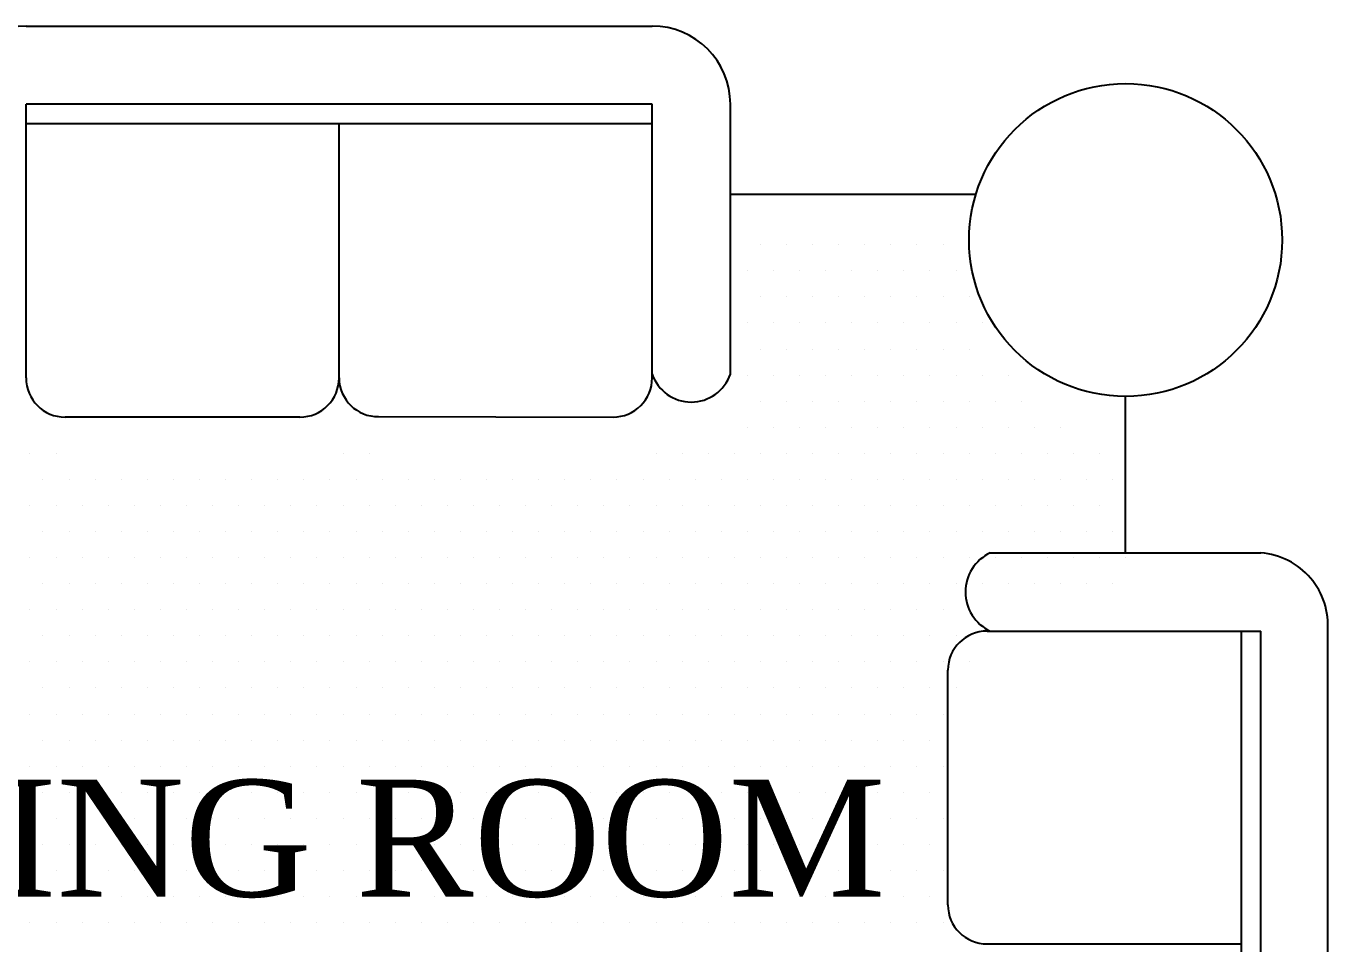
# Model space of a CAD drawing. Header units: inches. Extents: x 244 to 65245, y -2247 to 11745.
# Drawn here: x 63331.2 to 63409.1, y 10380 to 10435 of the extents above; entities that cross this region are included whole.
import ezdxf

# ---------------------------------------------------------------- set-up
doc = ezdxf.new("R2010")
doc.units = ezdxf.units.IN
doc.header["$MEASUREMENT"] = 0
doc.layers.add('Furniture', color=32, linetype='Continuous')
doc.layers.add('hatch', color=12, linetype='Continuous', lineweight=9)
doc.layers.add('TEXT', color=5, linetype='Continuous', lineweight=20)
doc.styles.add('NAVARAJ', font='times.ttf', dxfattribs={"height": 9})

# ---------------------------------------------------------------- blocks, each defined once
blk = doc.blocks.new('*X46')
at = {"color": 0}
for p, q in [((12725, 7050), (12725, 7050)), ((12775, 7050), (12775, 7050)), ((12825, 7050), (12825, 7050)), ((12875, 7050), (12875, 7050)), ((12925, 7050), (12925, 7050)), ((12975, 7050), (12975, 7050)), ((13025, 7050), (13025, 7050)), ((13075, 7050), (13075, 7050)), ((13125, 7050), (13125, 7050)), ((12700, 7000), (12700, 7000)), ((12750, 7000), (12750, 7000)), ((12800, 7000), (12800, 7000)), ((12850, 7000), (12850, 7000)), ((12900, 7000), (12900, 7000)), ((12950, 7000), (12950, 7000)), ((13000, 7000), (13000, 7000)), ((13050, 7000), (13050, 7000)), ((13100, 7000), (13100, 7000)), ((12725, 6950), (12725, 6950)), ((12775, 6950), (12775, 6950)), ((12825, 6950), (12825, 6950)), ((12875, 6950), (12875, 6950)), ((12925, 6950), (12925, 6950)), ((12975, 6950), (12975, 6950)), ((13025, 6950), (13025, 6950)), ((13075, 6950), (13075, 6950)), ((13125, 6950), (13125, 6950)), ((12700, 6900), (12700, 6900)), ((12750, 6900), (12750, 6900)), ((12800, 6900), (12800, 6900)), ((12850, 6900), (12850, 6900)), ((12900, 6900), (12900, 6900)), ((12950, 6900), (12950, 6900)), ((13000, 6900), (13000, 6900)), ((13050, 6900), (13050, 6900)), ((13100, 6900), (13100, 6900)), ((13150, 6900), (13150, 6900)), ((12725, 6850), (12725, 6850)), ((12775, 6850), (12775, 6850)), ((12825, 6850), (12825, 6850)), ((12875, 6850), (12875, 6850)), ((12925, 6850), (12925, 6850)), ((12975, 6850), (12975, 6850)), ((13025, 6850), (13025, 6850)), ((13075, 6850), (13075, 6850)), ((13125, 6850), (13125, 6850)), ((12700, 6800), (12700, 6800)), ((12750, 6800), (12750, 6800)), ((12800, 6800), (12800, 6800)), ((12850, 6800), (12850, 6800)), ((12900, 6800), (12900, 6800)), ((12950, 6800), (12950, 6800)), ((13000, 6800), (13000, 6800)), ((13050, 6800), (13050, 6800)), ((13100, 6800), (13100, 6800)), ((13150, 6800), (13150, 6800)), ((13200, 6800), (13200, 6800)), ((12725, 6750), (12725, 6750)), ((12775, 6750), (12775, 6750)), ((12825, 6750), (12825, 6750)), ((12875, 6750), (12875, 6750)), ((12925, 6750), (12925, 6750)), ((12975, 6750), (12975, 6750)), ((13025, 6750), (13025, 6750)), ((13075, 6750), (13075, 6750)), ((13125, 6750), (13125, 6750)), ((13175, 6750), (13175, 6750)), ((13225, 6750), (13225, 6750)), ((12700, 6700), (12700, 6700)), ((12750, 6700), (12750, 6700)), ((12800, 6700), (12800, 6700)), ((12850, 6700), (12850, 6700)), ((12900, 6700), (12900, 6700)), ((12950, 6700), (12950, 6700)), ((13000, 6700), (13000, 6700)), ((13050, 6700), (13050, 6700)), ((13100, 6700), (13100, 6700)), ((13150, 6700), (13150, 6700)), ((13200, 6700), (13200, 6700)), ((13250, 6700), (13250, 6700)), ((13300, 6700), (13300, 6700)), ((11325, 6650), (11325, 6650)), ((11375, 6650), (11375, 6650)), ((11925, 6650), (11925, 6650)), ((11975, 6650), (11975, 6650)), ((12525, 6650), (12525, 6650)), ((12575, 6650), (12575, 6650)), ((12625, 6650), (12625, 6650)), ((12675, 6650), (12675, 6650)), ((12725, 6650), (12725, 6650)), ((12775, 6650), (12775, 6650)), ((12825, 6650), (12825, 6650)), ((12875, 6650), (12875, 6650)), ((12925, 6650), (12925, 6650)), ((12975, 6650), (12975, 6650)), ((13025, 6650), (13025, 6650)), ((13075, 6650), (13075, 6650)), ((13125, 6650), (13125, 6650)), ((13175, 6650), (13175, 6650)), ((13225, 6650), (13225, 6650)), ((13275, 6650), (13275, 6650)), ((13325, 6650), (13325, 6650)), ((13375, 6650), (13375, 6650)), ((13425, 6650), (13425, 6650)), ((11350, 6600), (11350, 6600)), ((11400, 6600), (11400, 6600)), ((11450, 6600), (11450, 6600)), ((11500, 6600), (11500, 6600)), ((11550, 6600), (11550, 6600)), ((11600, 6600), (11600, 6600)), ((11650, 6600), (11650, 6600)), ((11700, 6600), (11700, 6600)), ((11750, 6600), (11750, 6600)), ((11800, 6600), (11800, 6600)), ((11850, 6600), (11850, 6600)), ((11900, 6600), (11900, 6600)), ((11950, 6600), (11950, 6600)), ((12000, 6600), (12000, 6600)), ((12050, 6600), (12050, 6600)), ((12100, 6600), (12100, 6600)), ((12150, 6600), (12150, 6600)), ((12200, 6600), (12200, 6600)), ((12250, 6600), (12250, 6600)), ((12300, 6600), (12300, 6600)), ((12350, 6600), (12350, 6600)), ((12400, 6600), (12400, 6600)), ((12450, 6600), (12450, 6600)), ((12500, 6600), (12500, 6600)), ((12550, 6600), (12550, 6600)), ((12600, 6600), (12600, 6600)), ((12650, 6600), (12650, 6600)), ((12700, 6600), (12700, 6600)), ((12750, 6600), (12750, 6600)), ((12800, 6600), (12800, 6600)), ((12850, 6600), (12850, 6600)), ((12900, 6600), (12900, 6600)), ((12950, 6600), (12950, 6600)), ((13000, 6600), (13000, 6600)), ((13050, 6600), (13050, 6600)), ((13100, 6600), (13100, 6600)), ((13150, 6600), (13150, 6600)), ((13200, 6600), (13200, 6600)), ((13250, 6600), (13250, 6600)), ((13300, 6600), (13300, 6600)), ((13350, 6600), (13350, 6600)), ((13400, 6600), (13400, 6600)), ((11325, 6550), (11325, 6550)), ((11375, 6550), (11375, 6550)), ((11425, 6550), (11425, 6550)), ((11475, 6550), (11475, 6550)), ((11525, 6550), (11525, 6550)), ((11575, 6550), (11575, 6550)), ((11625, 6550), (11625, 6550)), ((11675, 6550), (11675, 6550)), ((11725, 6550), (11725, 6550)), ((11775, 6550), (11775, 6550)), ((11825, 6550), (11825, 6550)), ((11875, 6550), (11875, 6550)), ((11925, 6550), (11925, 6550)), ((11975, 6550), (11975, 6550)), ((12025, 6550), (12025, 6550)), ((12075, 6550), (12075, 6550)), ((12125, 6550), (12125, 6550)), ((12175, 6550), (12175, 6550)), ((12225, 6550), (12225, 6550)), ((12275, 6550), (12275, 6550)), ((12325, 6550), (12325, 6550)), ((12375, 6550), (12375, 6550)), ((12425, 6550), (12425, 6550)), ((12475, 6550), (12475, 6550)), ((12525, 6550), (12525, 6550)), ((12575, 6550), (12575, 6550)), ((12625, 6550), (12625, 6550)), ((12675, 6550), (12675, 6550)), ((12725, 6550), (12725, 6550)), ((12775, 6550), (12775, 6550)), ((12825, 6550), (12825, 6550)), ((12875, 6550), (12875, 6550)), ((12925, 6550), (12925, 6550)), ((12975, 6550), (12975, 6550)), ((13025, 6550), (13025, 6550)), ((13075, 6550), (13075, 6550)), ((13125, 6550), (13125, 6550)), ((13175, 6550), (13175, 6550)), ((13225, 6550), (13225, 6550)), ((13275, 6550), (13275, 6550)), ((13325, 6550), (13325, 6550)), ((13375, 6550), (13375, 6550)), ((13425, 6550), (13425, 6550)), ((11350, 6500), (11350, 6500)), ((11400, 6500), (11400, 6500)), ((11450, 6500), (11450, 6500)), ((11500, 6500), (11500, 6500)), ((11550, 6500), (11550, 6500)), ((11600, 6500), (11600, 6500)), ((11650, 6500), (11650, 6500)), ((11700, 6500), (11700, 6500)), ((11750, 6500), (11750, 6500)), ((11800, 6500), (11800, 6500)), ((11850, 6500), (11850, 6500)), ((11900, 6500), (11900, 6500)), ((11950, 6500), (11950, 6500)), ((12000, 6500), (12000, 6500)), ((12050, 6500), (12050, 6500)), ((12100, 6500), (12100, 6500)), ((12150, 6500), (12150, 6500)), ((12200, 6500), (12200, 6500)), ((12250, 6500), (12250, 6500)), ((12300, 6500), (12300, 6500)), ((12350, 6500), (12350, 6500)), ((12400, 6500), (12400, 6500)), ((12450, 6500), (12450, 6500)), ((12500, 6500), (12500, 6500)), ((12550, 6500), (12550, 6500)), ((12600, 6500), (12600, 6500)), ((12650, 6500), (12650, 6500)), ((12700, 6500), (12700, 6500)), ((12750, 6500), (12750, 6500)), ((12800, 6500), (12800, 6500)), ((12850, 6500), (12850, 6500)), ((12900, 6500), (12900, 6500)), ((12950, 6500), (12950, 6500)), ((13000, 6500), (13000, 6500)), ((13050, 6500), (13050, 6500)), ((13100, 6500), (13100, 6500)), ((13150, 6500), (13150, 6500)), ((13200, 6500), (13200, 6500)), ((13250, 6500), (13250, 6500)), ((13300, 6500), (13300, 6500)), ((13350, 6500), (13350, 6500)), ((13400, 6500), (13400, 6500)), ((11325, 6450), (11325, 6450)), ((11375, 6450), (11375, 6450)), ((11425, 6450), (11425, 6450)), ((11475, 6450), (11475, 6450)), ((11525, 6450), (11525, 6450)), ((11575, 6450), (11575, 6450)), ((11625, 6450), (11625, 6450)), ((11675, 6450), (11675, 6450)), ((11725, 6450), (11725, 6450)), ((11775, 6450), (11775, 6450)), ((11825, 6450), (11825, 6450)), ((11875, 6450), (11875, 6450)), ((11925, 6450), (11925, 6450)), ((11975, 6450), (11975, 6450)), ((12025, 6450), (12025, 6450)), ((12075, 6450), (12075, 6450)), ((12125, 6450), (12125, 6450)), ((12175, 6450), (12175, 6450)), ((12225, 6450), (12225, 6450)), ((12275, 6450), (12275, 6450)), ((12325, 6450), (12325, 6450)), ((12375, 6450), (12375, 6450)), ((12425, 6450), (12425, 6450)), ((12475, 6450), (12475, 6450)), ((12525, 6450), (12525, 6450)), ((12575, 6450), (12575, 6450)), ((12625, 6450), (12625, 6450)), ((12675, 6450), (12675, 6450)), ((12725, 6450), (12725, 6450)), ((12775, 6450), (12775, 6450)), ((12825, 6450), (12825, 6450)), ((12875, 6450), (12875, 6450)), ((12925, 6450), (12925, 6450)), ((12975, 6450), (12975, 6450)), ((13025, 6450), (13025, 6450)), ((13075, 6450), (13075, 6450)), ((13125, 6450), (13125, 6450)), ((13175, 6450), (13175, 6450)), ((13225, 6450), (13225, 6450)), ((13275, 6450), (13275, 6450)), ((13325, 6450), (13325, 6450)), ((13375, 6450), (13375, 6450)), ((13425, 6450), (13425, 6450)), ((11350, 6400), (11350, 6400)), ((11400, 6400), (11400, 6400)), ((11450, 6400), (11450, 6400)), ((11500, 6400), (11500, 6400)), ((11550, 6400), (11550, 6400)), ((11600, 6400), (11600, 6400)), ((11650, 6400), (11650, 6400)), ((11700, 6400), (11700, 6400)), ((11750, 6400), (11750, 6400)), ((11800, 6400), (11800, 6400)), ((11850, 6400), (11850, 6400)), ((11900, 6400), (11900, 6400)), ((11950, 6400), (11950, 6400)), ((12000, 6400), (12000, 6400)), ((12050, 6400), (12050, 6400)), ((12100, 6400), (12100, 6400)), ((12150, 6400), (12150, 6400)), ((12200, 6400), (12200, 6400)), ((12250, 6400), (12250, 6400)), ((12300, 6400), (12300, 6400)), ((12350, 6400), (12350, 6400)), ((12400, 6400), (12400, 6400)), ((12450, 6400), (12450, 6400)), ((12500, 6400), (12500, 6400)), ((12550, 6400), (12550, 6400)), ((12600, 6400), (12600, 6400)), ((12650, 6400), (12650, 6400)), ((12700, 6400), (12700, 6400)), ((12750, 6400), (12750, 6400)), ((12800, 6400), (12800, 6400)), ((12850, 6400), (12850, 6400)), ((12900, 6400), (12900, 6400)), ((12950, 6400), (12950, 6400)), ((13000, 6400), (13000, 6400)), ((13050, 6400), (13050, 6400)), ((13100, 6400), (13100, 6400)), ((13150, 6400), (13150, 6400)), ((13200, 6400), (13200, 6400)), ((13250, 6400), (13250, 6400)), ((13300, 6400), (13300, 6400)), ((13350, 6400), (13350, 6400)), ((13400, 6400), (13400, 6400)), ((11325, 6350), (11325, 6350)), ((11375, 6350), (11375, 6350)), ((11425, 6350), (11425, 6350)), ((11475, 6350), (11475, 6350)), ((11525, 6350), (11525, 6350)), ((11575, 6350), (11575, 6350)), ((11625, 6350), (11625, 6350)), ((11675, 6350), (11675, 6350)), ((11725, 6350), (11725, 6350)), ((11775, 6350), (11775, 6350)), ((11825, 6350), (11825, 6350)), ((11875, 6350), (11875, 6350)), ((11925, 6350), (11925, 6350)), ((11975, 6350), (11975, 6350)), ((12025, 6350), (12025, 6350)), ((12075, 6350), (12075, 6350)), ((12125, 6350), (12125, 6350)), ((12175, 6350), (12175, 6350)), ((12225, 6350), (12225, 6350)), ((12275, 6350), (12275, 6350)), ((12325, 6350), (12325, 6350)), ((12375, 6350), (12375, 6350)), ((12425, 6350), (12425, 6350)), ((12475, 6350), (12475, 6350)), ((12525, 6350), (12525, 6350)), ((12575, 6350), (12575, 6350)), ((12625, 6350), (12625, 6350)), ((12675, 6350), (12675, 6350)), ((12725, 6350), (12725, 6350)), ((12775, 6350), (12775, 6350)), ((12825, 6350), (12825, 6350)), ((12875, 6350), (12875, 6350)), ((12925, 6350), (12925, 6350)), ((12975, 6350), (12975, 6350)), ((13025, 6350), (13025, 6350)), ((13075, 6350), (13075, 6350)), ((13125, 6350), (13125, 6350)), ((11350, 6300), (11350, 6300)), ((11400, 6300), (11400, 6300)), ((11450, 6300), (11450, 6300)), ((11500, 6300), (11500, 6300)), ((11550, 6300), (11550, 6300)), ((11600, 6300), (11600, 6300)), ((11650, 6300), (11650, 6300)), ((11700, 6300), (11700, 6300)), ((11750, 6300), (11750, 6300)), ((11800, 6300), (11800, 6300)), ((11850, 6300), (11850, 6300)), ((11900, 6300), (11900, 6300)), ((11950, 6300), (11950, 6300)), ((12000, 6300), (12000, 6300)), ((12050, 6300), (12050, 6300)), ((12100, 6300), (12100, 6300)), ((12150, 6300), (12150, 6300)), ((12200, 6300), (12200, 6300)), ((12250, 6300), (12250, 6300)), ((12300, 6300), (12300, 6300)), ((12350, 6300), (12350, 6300)), ((12400, 6300), (12400, 6300)), ((12450, 6300), (12450, 6300)), ((12500, 6300), (12500, 6300)), ((12550, 6300), (12550, 6300)), ((12600, 6300), (12600, 6300)), ((12650, 6300), (12650, 6300)), ((12700, 6300), (12700, 6300)), ((12750, 6300), (12750, 6300)), ((12800, 6300), (12800, 6300)), ((12850, 6300), (12850, 6300)), ((12900, 6300), (12900, 6300)), ((12950, 6300), (12950, 6300)), ((13000, 6300), (13000, 6300)), ((13050, 6300), (13050, 6300)), ((13100, 6300), (13100, 6300)), ((11325, 6250), (11325, 6250)), ((11375, 6250), (11375, 6250)), ((11425, 6250), (11425, 6250)), ((11475, 6250), (11475, 6250)), ((11525, 6250), (11525, 6250)), ((11575, 6250), (11575, 6250)), ((11625, 6250), (11625, 6250)), ((11675, 6250), (11675, 6250)), ((11725, 6250), (11725, 6250)), ((11775, 6250), (11775, 6250)), ((11825, 6250), (11825, 6250)), ((11875, 6250), (11875, 6250)), ((11925, 6250), (11925, 6250)), ((11975, 6250), (11975, 6250)), ((12025, 6250), (12025, 6250)), ((12075, 6250), (12075, 6250)), ((12125, 6250), (12125, 6250)), ((12175, 6250), (12175, 6250)), ((12225, 6250), (12225, 6250)), ((12275, 6250), (12275, 6250)), ((12325, 6250), (12325, 6250)), ((12375, 6250), (12375, 6250)), ((12425, 6250), (12425, 6250)), ((12475, 6250), (12475, 6250)), ((12525, 6250), (12525, 6250)), ((12575, 6250), (12575, 6250)), ((12625, 6250), (12625, 6250)), ((12675, 6250), (12675, 6250)), ((12725, 6250), (12725, 6250)), ((12775, 6250), (12775, 6250)), ((12825, 6250), (12825, 6250)), ((12875, 6250), (12875, 6250)), ((12925, 6250), (12925, 6250)), ((12975, 6250), (12975, 6250)), ((13025, 6250), (13025, 6250)), ((13075, 6250), (13075, 6250)), ((13125, 6250), (13125, 6250)), ((11350, 6200), (11350, 6200)), ((11400, 6200), (11400, 6200)), ((11450, 6200), (11450, 6200)), ((11500, 6200), (11500, 6200)), ((11550, 6200), (11550, 6200)), ((11600, 6200), (11600, 6200)), ((11650, 6200), (11650, 6200)), ((11700, 6200), (11700, 6200)), ((11750, 6200), (11750, 6200)), ((11800, 6200), (11800, 6200)), ((11850, 6200), (11850, 6200)), ((11900, 6200), (11900, 6200)), ((11950, 6200), (11950, 6200)), ((12000, 6200), (12000, 6200)), ((12050, 6200), (12050, 6200)), ((12100, 6200), (12100, 6200)), ((12150, 6200), (12150, 6200)), ((12200, 6200), (12200, 6200)), ((12250, 6200), (12250, 6200)), ((12300, 6200), (12300, 6200)), ((12350, 6200), (12350, 6200)), ((12400, 6200), (12400, 6200)), ((12450, 6200), (12450, 6200)), ((12500, 6200), (12500, 6200)), ((12550, 6200), (12550, 6200)), ((12600, 6200), (12600, 6200)), ((12650, 6200), (12650, 6200)), ((12700, 6200), (12700, 6200)), ((12750, 6200), (12750, 6200)), ((12800, 6200), (12800, 6200)), ((12850, 6200), (12850, 6200)), ((12900, 6200), (12900, 6200)), ((12950, 6200), (12950, 6200)), ((13000, 6200), (13000, 6200)), ((13050, 6200), (13050, 6200)), ((13100, 6200), (13100, 6200)), ((11325, 6150), (11325, 6150)), ((11375, 6150), (11375, 6150)), ((11425, 6150), (11425, 6150)), ((11475, 6150), (11475, 6150)), ((11525, 6150), (11525, 6150)), ((11575, 6150), (11575, 6150)), ((11625, 6150), (11625, 6150)), ((11675, 6150), (11675, 6150)), ((11725, 6150), (11725, 6150)), ((11775, 6150), (11775, 6150)), ((11825, 6150), (11825, 6150)), ((11875, 6150), (11875, 6150)), ((11925, 6150), (11925, 6150)), ((11975, 6150), (11975, 6150)), ((12025, 6150), (12025, 6150)), ((12075, 6150), (12075, 6150)), ((12125, 6150), (12125, 6150)), ((12175, 6150), (12175, 6150)), ((12225, 6150), (12225, 6150)), ((12275, 6150), (12275, 6150)), ((12325, 6150), (12325, 6150)), ((12375, 6150), (12375, 6150)), ((12425, 6150), (12425, 6150)), ((12475, 6150), (12475, 6150)), ((12525, 6150), (12525, 6150)), ((12575, 6150), (12575, 6150)), ((12625, 6150), (12625, 6150)), ((12675, 6150), (12675, 6150)), ((12725, 6150), (12725, 6150)), ((12775, 6150), (12775, 6150)), ((12825, 6150), (12825, 6150)), ((12875, 6150), (12875, 6150)), ((12925, 6150), (12925, 6150)), ((12975, 6150), (12975, 6150)), ((13025, 6150), (13025, 6150)), ((13075, 6150), (13075, 6150)), ((11350, 6100), (11350, 6100)), ((11400, 6100), (11400, 6100)), ((11450, 6100), (11450, 6100)), ((11500, 6100), (11500, 6100)), ((11550, 6100), (11550, 6100)), ((11600, 6100), (11600, 6100)), ((11650, 6100), (11650, 6100)), ((11700, 6100), (11700, 6100)), ((11750, 6100), (11750, 6100)), ((11800, 6100), (11800, 6100)), ((11850, 6100), (11850, 6100)), ((11900, 6100), (11900, 6100)), ((11950, 6100), (11950, 6100)), ((12000, 6100), (12000, 6100)), ((12050, 6100), (12050, 6100)), ((12100, 6100), (12100, 6100)), ((12150, 6100), (12150, 6100)), ((12200, 6100), (12200, 6100)), ((12250, 6100), (12250, 6100)), ((12300, 6100), (12300, 6100)), ((12350, 6100), (12350, 6100)), ((12400, 6100), (12400, 6100)), ((12450, 6100), (12450, 6100)), ((12500, 6100), (12500, 6100)), ((12550, 6100), (12550, 6100)), ((12600, 6100), (12600, 6100)), ((12650, 6100), (12650, 6100)), ((12700, 6100), (12700, 6100)), ((12750, 6100), (12750, 6100)), ((12800, 6100), (12800, 6100)), ((12850, 6100), (12850, 6100)), ((12900, 6100), (12900, 6100)), ((12950, 6100), (12950, 6100)), ((13000, 6100), (13000, 6100)), ((13050, 6100), (13050, 6100)), ((11325, 6050), (11325, 6050)), ((11375, 6050), (11375, 6050)), ((11425, 6050), (11425, 6050)), ((11475, 6050), (11475, 6050)), ((11525, 6050), (11525, 6050)), ((11575, 6050), (11575, 6050)), ((11625, 6050), (11625, 6050)), ((11675, 6050), (11675, 6050)), ((11725, 6050), (11725, 6050)), ((11775, 6050), (11775, 6050)), ((11825, 6050), (11825, 6050)), ((11875, 6050), (11875, 6050)), ((11925, 6050), (11925, 6050)), ((11975, 6050), (11975, 6050)), ((12025, 6050), (12025, 6050)), ((12075, 6050), (12075, 6050)), ((12125, 6050), (12125, 6050)), ((12175, 6050), (12175, 6050)), ((12225, 6050), (12225, 6050)), ((12275, 6050), (12275, 6050)), ((12325, 6050), (12325, 6050)), ((12375, 6050), (12375, 6050)), ((12425, 6050), (12425, 6050)), ((12475, 6050), (12475, 6050)), ((12525, 6050), (12525, 6050)), ((12575, 6050), (12575, 6050)), ((12625, 6050), (12625, 6050)), ((12675, 6050), (12675, 6050)), ((12725, 6050), (12725, 6050)), ((12775, 6050), (12775, 6050)), ((12825, 6050), (12825, 6050)), ((12875, 6050), (12875, 6050)), ((12925, 6050), (12925, 6050)), ((12975, 6050), (12975, 6050)), ((13025, 6050), (13025, 6050)), ((13075, 6050), (13075, 6050)), ((11350, 6000), (11350, 6000)), ((11400, 6000), (11400, 6000)), ((11450, 6000), (11450, 6000)), ((11500, 6000), (11500, 6000)), ((11550, 6000), (11550, 6000)), ((11600, 6000), (11600, 6000)), ((11650, 6000), (11650, 6000)), ((11700, 6000), (11700, 6000)), ((11750, 6000), (11750, 6000)), ((11800, 6000), (11800, 6000)), ((11850, 6000), (11850, 6000)), ((11900, 6000), (11900, 6000)), ((11950, 6000), (11950, 6000)), ((12000, 6000), (12000, 6000)), ((12050, 6000), (12050, 6000)), ((12100, 6000), (12100, 6000)), ((12150, 6000), (12150, 6000)), ((12200, 6000), (12200, 6000)), ((12250, 6000), (12250, 6000)), ((12300, 6000), (12300, 6000)), ((12350, 6000), (12350, 6000)), ((12400, 6000), (12400, 6000)), ((12450, 6000), (12450, 6000)), ((12500, 6000), (12500, 6000)), ((12550, 6000), (12550, 6000)), ((12600, 6000), (12600, 6000)), ((12650, 6000), (12650, 6000)), ((12700, 6000), (12700, 6000)), ((12750, 6000), (12750, 6000)), ((12800, 6000), (12800, 6000)), ((12850, 6000), (12850, 6000)), ((12900, 6000), (12900, 6000)), ((12950, 6000), (12950, 6000)), ((13000, 6000), (13000, 6000)), ((13050, 6000), (13050, 6000)), ((11325, 5950), (11325, 5950)), ((11375, 5950), (11375, 5950)), ((11425, 5950), (11425, 5950)), ((11475, 5950), (11475, 5950)), ((11525, 5950), (11525, 5950)), ((11575, 5950), (11575, 5950)), ((11625, 5950), (11625, 5950)), ((11675, 5950), (11675, 5950)), ((11725, 5950), (11725, 5950)), ((11775, 5950), (11775, 5950)), ((11825, 5950), (11825, 5950)), ((11875, 5950), (11875, 5950)), ((11925, 5950), (11925, 5950)), ((11975, 5950), (11975, 5950)), ((12025, 5950), (12025, 5950)), ((12075, 5950), (12075, 5950)), ((12125, 5950), (12125, 5950)), ((12175, 5950), (12175, 5950)), ((12225, 5950), (12225, 5950)), ((12275, 5950), (12275, 5950)), ((12325, 5950), (12325, 5950)), ((12375, 5950), (12375, 5950)), ((12425, 5950), (12425, 5950)), ((12475, 5950), (12475, 5950)), ((12525, 5950), (12525, 5950)), ((12575, 5950), (12575, 5950)), ((12625, 5950), (12625, 5950)), ((12675, 5950), (12675, 5950)), ((12725, 5950), (12725, 5950)), ((12775, 5950), (12775, 5950)), ((12825, 5950), (12825, 5950)), ((12875, 5950), (12875, 5950)), ((12925, 5950), (12925, 5950)), ((12975, 5950), (12975, 5950)), ((13025, 5950), (13025, 5950)), ((13075, 5950), (13075, 5950)), ((11350, 5900), (11350, 5900)), ((11400, 5900), (11400, 5900)), ((11450, 5900), (11450, 5900)), ((11500, 5900), (11500, 5900)), ((11550, 5900), (11550, 5900)), ((11600, 5900), (11600, 5900)), ((11650, 5900), (11650, 5900)), ((11700, 5900), (11700, 5900)), ((11750, 5900), (11750, 5900)), ((11800, 5900), (11800, 5900)), ((11850, 5900), (11850, 5900)), ((11900, 5900), (11900, 5900)), ((11950, 5900), (11950, 5900)), ((12000, 5900), (12000, 5900)), ((12050, 5900), (12050, 5900)), ((12100, 5900), (12100, 5900)), ((12150, 5900), (12150, 5900)), ((12200, 5900), (12200, 5900)), ((12250, 5900), (12250, 5900)), ((12300, 5900), (12300, 5900)), ((12350, 5900), (12350, 5900)), ((12400, 5900), (12400, 5900)), ((12450, 5900), (12450, 5900)), ((12500, 5900), (12500, 5900)), ((12550, 5900), (12550, 5900)), ((12600, 5900), (12600, 5900)), ((12650, 5900), (12650, 5900)), ((12700, 5900), (12700, 5900)), ((12750, 5900), (12750, 5900)), ((12800, 5900), (12800, 5900)), ((12850, 5900), (12850, 5900)), ((12900, 5900), (12900, 5900)), ((12950, 5900), (12950, 5900)), ((13000, 5900), (13000, 5900)), ((13050, 5900), (13050, 5900)), ((11325, 5850), (11325, 5850)), ((11375, 5850), (11375, 5850)), ((11425, 5850), (11425, 5850)), ((11475, 5850), (11475, 5850)), ((11525, 5850), (11525, 5850)), ((11575, 5850), (11575, 5850)), ((11625, 5850), (11625, 5850)), ((11675, 5850), (11675, 5850)), ((11725, 5850), (11725, 5850)), ((11775, 5850), (11775, 5850)), ((11825, 5850), (11825, 5850)), ((11875, 5850), (11875, 5850)), ((11925, 5850), (11925, 5850)), ((11975, 5850), (11975, 5850)), ((12025, 5850), (12025, 5850)), ((12075, 5850), (12075, 5850)), ((12125, 5850), (12125, 5850)), ((12175, 5850), (12175, 5850)), ((12225, 5850), (12225, 5850)), ((12275, 5850), (12275, 5850)), ((12325, 5850), (12325, 5850)), ((12375, 5850), (12375, 5850)), ((12425, 5850), (12425, 5850)), ((12475, 5850), (12475, 5850)), ((12525, 5850), (12525, 5850)), ((12575, 5850), (12575, 5850)), ((12625, 5850), (12625, 5850)), ((12675, 5850), (12675, 5850)), ((12725, 5850), (12725, 5850)), ((12775, 5850), (12775, 5850)), ((12825, 5850), (12825, 5850)), ((12875, 5850), (12875, 5850)), ((12925, 5850), (12925, 5850)), ((12975, 5850), (12975, 5850)), ((13025, 5850), (13025, 5850)), ((13075, 5850), (13075, 5850)), ((11350, 5800), (11350, 5800)), ((11400, 5800), (11400, 5800)), ((11450, 5800), (11450, 5800)), ((11500, 5800), (11500, 5800)), ((11550, 5800), (11550, 5800)), ((11600, 5800), (11600, 5800)), ((11650, 5800), (11650, 5800)), ((11700, 5800), (11700, 5800)), ((11750, 5800), (11750, 5800)), ((11800, 5800), (11800, 5800)), ((11850, 5800), (11850, 5800)), ((11900, 5800), (11900, 5800)), ((11950, 5800), (11950, 5800)), ((12000, 5800), (12000, 5800)), ((12050, 5800), (12050, 5800)), ((12100, 5800), (12100, 5800)), ((12150, 5800), (12150, 5800)), ((12200, 5800), (12200, 5800)), ((12250, 5800), (12250, 5800)), ((12300, 5800), (12300, 5800)), ((12350, 5800), (12350, 5800)), ((12400, 5800), (12400, 5800)), ((12450, 5800), (12450, 5800)), ((12500, 5800), (12500, 5800)), ((12550, 5800), (12550, 5800)), ((12600, 5800), (12600, 5800)), ((12650, 5800), (12650, 5800)), ((12700, 5800), (12700, 5800)), ((12750, 5800), (12750, 5800)), ((12800, 5800), (12800, 5800)), ((12850, 5800), (12850, 5800)), ((12900, 5800), (12900, 5800)), ((12950, 5800), (12950, 5800)), ((13000, 5800), (13000, 5800)), ((13050, 5800), (13050, 5800)), ((11325, 5750), (11325, 5750)), ((11375, 5750), (11375, 5750)), ((11425, 5750), (11425, 5750)), ((11475, 5750), (11475, 5750)), ((11525, 5750), (11525, 5750)), ((11575, 5750), (11575, 5750)), ((11625, 5750), (11625, 5750)), ((11675, 5750), (11675, 5750)), ((11725, 5750), (11725, 5750)), ((11775, 5750), (11775, 5750)), ((11825, 5750), (11825, 5750)), ((11875, 5750), (11875, 5750)), ((11925, 5750), (11925, 5750)), ((11975, 5750), (11975, 5750)), ((12025, 5750), (12025, 5750)), ((12075, 5750), (12075, 5750)), ((12125, 5750), (12125, 5750)), ((12175, 5750), (12175, 5750)), ((12225, 5750), (12225, 5750)), ((12275, 5750), (12275, 5750)), ((12325, 5750), (12325, 5750)), ((12375, 5750), (12375, 5750)), ((12425, 5750), (12425, 5750)), ((12475, 5750), (12475, 5750)), ((12525, 5750), (12525, 5750)), ((12575, 5750), (12575, 5750)), ((12625, 5750), (12625, 5750)), ((12675, 5750), (12675, 5750)), ((12725, 5750), (12725, 5750)), ((12775, 5750), (12775, 5750)), ((12825, 5750), (12825, 5750)), ((12875, 5750), (12875, 5750)), ((12925, 5750), (12925, 5750)), ((12975, 5750), (12975, 5750)), ((13025, 5750), (13025, 5750)), ((13075, 5750), (13075, 5750))]:
    blk.add_line(p, q, dxfattribs=at)

msp = doc.modelspace()

# ---------------------------------------------------------------- linework, layer by layer
at = {"layer": 'Furniture'}
for p, q in [((63331.166, 10435.04), (63368.666, 10435.04)), ((63331.166, 10413.946), (63331.166, 10430.352)), ((63368.666, 10430.352), (63331.166, 10430.352)), ((63368.666, 10413.946), (63368.666, 10430.352)), ((63373.353, 10414.176), (63373.353, 10430.352)), ((63368.666, 10429.181), (63331.166, 10429.181)), ((63349.916, 10413.946), (63349.916, 10429.181)), ((63388.053, 10424.933), (63373.353, 10424.933)), ((63397.025, 10403.465), (63397.025, 10412.84)), ((63347.572, 10411.602), (63333.509, 10411.602)), ((63352.286, 10411.629), (63366.322, 10411.602)), ((63388.919, 10403.465), (63405.131, 10403.465)), ((63388.724, 10398.777), (63405.131, 10398.777)), ((63403.959, 10342.527), (63403.959, 10398.777)), ((63405.131, 10342.527), (63405.131, 10398.777)), ((63409.131, 10342.527), (63409.131, 10398.777)), ((63386.381, 10382.371), (63386.381, 10396.433)), ((63388.724, 10380.027), (63403.959, 10380.027))]:
    msp.add_line(p, q, dxfattribs=at)
msp.add_circle((63397.025, 10422.215), 9.375, dxfattribs=at)
for centre, radius, start, end in [((63331.166, 10430.352), 4.687, 90, 180), ((63368.666, 10430.352), 4.687, 0, 90), ((63371.009, 10414.986), 2.48, 199.08544, 340.91456), ((63333.509, 10413.946), 2.344, 180, 270), ((63347.572, 10413.946), 2.344, 270, 0), ((63352.259, 10413.973), 2.344, 180.65364, 270.65364), ((63366.322, 10413.946), 2.344, 270, 0), ((63390.014, 10401.121), 2.587, 115.03519, 244.96481), ((63404.792, 10399.125), 4.352, 355.4082, 85.54227), ((63388.724, 10396.433), 2.344, 90, 180), ((63388.724, 10382.371), 2.344, 180, 270)]:
    msp.add_arc(centre, radius, start, end, dxfattribs=at)

# ---------------------------------------------------------------- block references
at = {"layer": 'hatch', "xscale": 0.03125, "yscale": 0.03125, "zscale": 0.03125}
msp.add_blockref('*X46', (62977.494, 10201.621), dxfattribs=at)

# ---------------------------------------------------------------- texts
at = {"layer": 'TEXT', "style": 'NAVARAJ'}
msp.add_text('LIVING ROOM', height=7, dxfattribs=at).set_placement((63311.869, 10382.871))

doc.saveas('drawing.dxf')
